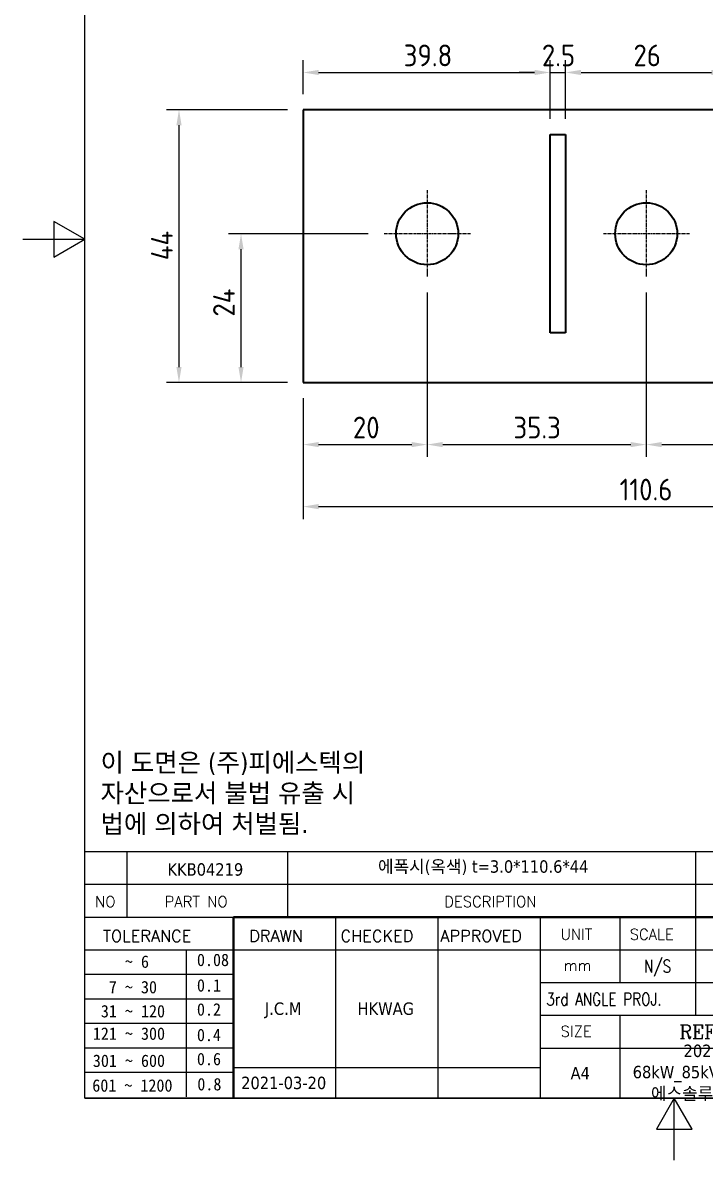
# Model space of a CAD drawing. Header units: millimetres. Extents: x 0 to 210, y 0 to 297.
# Drawn here: x 0 to 110, y 0 to 183.4 of the extents above; entities that cross this region are included whole.
import ezdxf
from ezdxf.enums import TextEntityAlignment as Align

# ---------------------------------------------------------------- set-up
doc = ezdxf.new("R2010")
doc.units = ezdxf.units.MM
doc.linetypes.add('CHAIN', pattern=[0.7087, 0.4724, -0.0591, 0.1181, -0.0591])
doc.layers.get('0').update_dxf_attribs({"color": 3, "lineweight": 25, "true_color": 0x00ff00})
for name, color, linetype, lineweight, true_color in [('가시적인 것(ISO)', 3, 'Continuous', 40, 0x00ff00), ('기호(ISO)', 5, 'Continuous', 25, 0x0000ff), ('제목(ISO)', 5, 'Continuous', 50, 0x0000ff), ('중심 표식(ISO)', 1, 'Continuous', 25, 0xff0000), ('치수(ISO)', 2, 'Continuous', 25, 0xffff00)]:
    doc.layers.add(name, color=color, linetype=linetype, lineweight=lineweight, true_color=true_color)
doc.layers.add('경계(ISO)', color=7, linetype='Continuous', lineweight=25)
doc.styles.add('HAN_291', font='')
doc.styles.add('RC_284', font='ROMANC.shx')
doc.styles.add('RC_287', font='ROMANC.shx')
doc.styles.add('RC_292', font='ROMANC.shx')
doc.styles.add('문자 텍스트_PSTEK_POSCO', font='isocp.shx')
doc.styles.add('치수 텍스트_PSTEK_POSCO', font='isocp.shx')
doc.styles.add('텍스트 스타일198', font='tahoma.ttf')
doc.styles.add('텍스트 스타일333', font='ROMANC.shx', dxfattribs={"width": 0.800000011920929})
doc.styles.get('HAN_291').set_extended_font_data('GulimChe')
doc.dimstyles.new('치수_PSTEK_POSCO', dxfattribs={"dimtxt": 3.5, "dimasz": 2.5, "dimexe": 2, "dimexo": 2.5, "dimgap": 1, "dimtad": 1, "dimrnd": 1e-08, "dimdsep": 46, "dimtxsty": '치수 텍스트_PSTEK_POSCO', "dimcen": 0.09, "dimdle": 10, "dimclrd": 7, "dimclre": 7, "dimclrt": 2, "dimadec": 1, "dimazin": 2, "dimtfac": 1, "dimtmove": 0, "dimatfit": 3, "dimfxl": 1, "dimtolj": 1, "dimlwd": -1, "dimlwe": -1, "dimarcsym": 0})

# ---------------------------------------------------------------- blocks, each defined once
blk = doc.blocks.new('경계 Default Border')
at = {"layer": '경계(ISO)', "flags": 128}
for points in [[(10, 10), (10, 287.0000076293945), (200, 287.0000076293945), (200, 10), (10, 10)], [(0, 148.5000038146973), (10, 148.5000038146973), (5, 151.3867473602295), (5, 145.6132507324219), (10, 148.5000038146973)], [(105, 0), (105, 10), (102.1132469177246, 5), (107.8867530822754, 5), (105, 10)]]:
    blk.add_lwpolyline(points, dxfattribs=at)
blk = doc.blocks.new('제목 블록 PSTEK')
at = {"color": 180, "true_color": 0x3f00ff}
for p, q in [((182.475792979055, 11.79100474011392), (182.4757929790549, 51.56524660363496)), ((182.4757929790549, 51.56524660363496), (372.4757929537551, 51.56524660363496)), ((189.2651435055721, 51.56524660363496), (189.2651435055722, 41.00524660363494)), ((215.2152739891528, 41.00524660363494), (215.2152739891528, 51.56524660363496)), ((280.8758854511282, 51.56524660363496), (280.8758854511282, 41.00524660363494)), ((182.475792979055, 46.2852466036349), (372.4757929537551, 46.28524660363492)), ((182.475792979055, 41.00524660363493), (206.451475290024, 41.00524660363493)), ((222.9401812389276, 11.79100474011392), (222.9401812389276, 41.00524660363494)), ((239.4288871878316, 11.79100474011392), (239.4288871878316, 41.00524660363494)), ((255.9175931367356, 11.79100474011392), (255.9175931367356, 41.00524660363494)), ((268.6918866058747, 41.00524660363494), (268.6918866058747, 30.44524660363498)), ((280.8758854511282, 41.00524660363494), (280.8758854511282, 25.16524660363502)), ((182.475792979055, 35.72524660363497), (206.451475290024, 35.72524660363497)), ((198.8621818849491, 12.02524660363491), (198.8621818849491, 35.72524660363497)), ((206.451475290024, 35.72524660363497), (372.4757929537551, 35.72524660363497)), ((182.475792979055, 31.77524660363492), (206.451475290024, 31.77524660363492)), ((255.917593136736, 30.44524660363498), (372.4757929537552, 30.44524660363501)), ((182.475792979055, 27.82524660363487), (206.451475290024, 27.82524660363487)), ((182.475792979055, 23.87524660363505), (206.451475290024, 23.87524660363505)), ((255.9175931367359, 25.16524660363502), (372.4757929537552, 25.165246603635)), ((268.6918866058744, 25.16524660363502), (268.6918866058744, 11.79100474011392)), ((182.475792979055, 19.92524660363478), (206.451475290024, 19.92524660363478)), ((255.9175931367359, 19.88524660363481), (310.0881549537553, 19.88524660363481)), ((206.451475290024, 16.74100474011396), (255.9175931367359, 16.74100474011396)), ((182.475792979055, 15.97524660363496), (206.451475290024, 15.97524660363496)), ((182.475792979055, 11.79100474011392), (372.4757929537551, 11.79100474011389))]:
    blk.add_line(p, q, dxfattribs=at)
at = {"color": 7, "lineweight": 50}
for p, q in [((206.4514752900237, 11.79100474011392), (206.4514752900237, 41.00524660363494)), ((206.451475290024, 41.00524660363494), (372.4757929537551, 41.00524660363496))]:
    blk.add_line(p, q, dxfattribs=at)
at = {"layer": '제목(ISO)', "lineweight": 18}
blk.add_line((182.475792979055, 35.72500474011393), (182.475792979055, 11.79100474011392), dxfattribs=at)
at = {"color": 2, "true_color": 0xffff00}
for s, height, style, p in [('NO', 1.742399930953979, 'RC_284', (184.135398793432, 42.62317362549192)), ('PART NO', 1.742399930953979, 'RC_284', (195.3359407378685, 42.62317362549192)), ('DESCRIPTION', 1.742399930953979, 'RC_284', (240.4025565652523, 42.62317362549192)), (' TOLERANCE', 1.899999976158142, 'RC_287', (184.0872874387979, 37.00893196870329)), ('DRAWN', 1.899999976158142, 'RC_287', (208.9766620976279, 37.00893196870329)), ('CHECKED', 1.899999976158142, 'RC_287', (223.6856844514997, 37.00893196870329)), ('APPROVED', 1.899999976158142, 'RC_287', (239.7795453577791, 37.00893196870329)), ('UNIT', 1.742399930953979, 'RC_284', (259.1652673287452, 37.34317362549218)), ('SCALE', 1.742399930953979, 'RC_284', (270.2934779252897, 37.34317362549218)), ('0.08', 2.000000029802322, 'HAN_291', (200.5467345600617, 33.09873600004101)), ('    ~ 6', 2.000000029802322, 'HAN_291', (183.7721304966814, 32.8176515608431)), ('mm', 1.742399930953979, 'RC_284', (259.6505418159997, 32.3543089683787)), ('  7 ~ 30', 2.000000029802322, 'HAN_291', (183.7721304966814, 28.70538114822415)), ('0.1', 2.000000029802322, 'HAN_291', (200.5467345600617, 28.98646558742206)), (' 31 ~ 120', 2.000000029802322, 'HAN_291', (183.7721304966814, 24.82628181916237)), ('0.2', 2.000000029802322, 'HAN_291', (200.5467345600617, 25.10736625836028)), ('121 ~ 300', 2.000000029802322, 'HAN_291', (183.7721304966814, 21.21401206133254)), ('0.4', 2.000000029802322, 'HAN_291', (200.5467345600617, 20.99509650053045)), ('SIZE', 1.742399930953979, 'RC_284', (259.1652673287452, 21.69497768947366)), ('REFERENCE', 2.178000062704086, 'RC_292', (278.2741065029841, 21.43214925458022)), ('301 ~ 600', 2.000000029802322, 'HAN_291', (183.7721304966814, 16.83491273227077)), ('0.6', 2.000000029802322, 'HAN_291', (200.5467345600617, 17.11599717146868)), ('601 ~ 1200', 2.000000029802322, 'HAN_291', (183.6802025156883, 12.84759660881125)), ('0.8', 2.000000029802322, 'HAN_291', (200.6097246063884, 13.05732192299702))]:
    blk.add_text(s, height=height, dxfattribs=dict(at, style=style)).set_placement(p)
at = {"color": 7, "style": '텍스트 스타일333', "width": 0.7999999523162842}
blk.add_text('N/S', height=2.000000029802322, dxfattribs=at).set_placement((274.7838860285014, 33.08524660363496), align=Align.MIDDLE_CENTER)
at = {"color": 2, "true_color": 0xffff00, "style": '텍스트 스타일333', "width": 0.7999999523162842}
blk.add_text('3rd ANGLE PROJ.', height=2.000000029802322, dxfattribs=at).set_placement((256.8430306642954, 26.76148381654429))
at = {"layer": '제목(ISO)', "color": 7, "style": '텍스트 스타일198'}
for tag, p in [('부품_번호_001', (195.7917158270996, 47.68004260673702)), ('설명_001', (229.7219031547399, 48.15254984750509)), ('재질_001', (291.2778562985901, 47.92524659519488)), ("3._Q'TY_001", (312.7528515031639, 47.92524658873381)), ('질량\\P3;_001', (350.3046145979153, 48.1643332325385)), ('1._MODEL_NAME_001', (337.7973627190611, 37.34106929478932)), ('제목_001', (335.5349605824892, 32.12134217035067)), ('부품_번호_001', (334.4509560803315, 26.8052465951949)), ('설계자_001', (211.4997234691996, 25.23312566343435)), ('점검자_001', (226.4283219502686, 25.23446884679021)), ('프로젝트_001', (278.9744245225954, 18.43818283951269)), ('시트_크기_001', (260.7634369704525, 14.8381256569732)), ('프로젝트_002', (270.7718971243607, 15.01430360086118)), ('작성_날짜_001', (207.6723224966676, 13.26600473167383)), ('프로젝트_003', (273.7136559043495, 11.55047762554502))]:
    blk.add_attdef(tag, p, '', height=2.000000029802322, dxfattribs=at)
for tag, p in [('4._COLOR', (327.6805273250926, 48.92524660363493)), ('엔지니어링_승인자', (247.673240162284, 26.23312567187446)), ('점검_날짜', (231.1845342133799, 14.26600474011394)), ('엔지니어링_승인_날짜', (247.6732401622839, 14.26600474011394))]:
    blk.add_attdef(tag, text='', height=2.000000029802322, dxfattribs=at).set_placement(p, align=Align.MIDDLE_CENTER)
blk = doc.blocks.new('*D22')
at = {"layer": 'Defpoints', "color": 0, "transparency": 16777216}
for p in [(65.17629013591831, 142.3899344296308), (45.17629013591831, 125.3899344296308), (65.17629013591831, 115.3899344296308)]:
    blk.add_point(p, dxfattribs=at)
at = {"layer": '치수(ISO)', "color": 7, "transparency": 16777216}
for p, q in [((65.17629013591831, 139.8899344296308), (65.17629013591831, 113.3899344296308)), ((45.17629013591831, 122.8899344296308), (45.17629013591831, 113.3899344296308)), ((47.67629013591831, 115.3899344296308), (62.67629013591831, 115.3899344296308))]:
    blk.add_line(p, q, dxfattribs=at)
for points in [[(47.67629013591831, 115.8066010962975), (47.67629013591831, 114.9732677629641), (45.17629013591831, 115.3899344296308)], [(62.67629013591831, 115.8066010962975), (62.67629013591831, 114.9732677629641), (65.17629013591831, 115.3899344296308)]]:
    blk.add_solid(points, dxfattribs=at)
at = {"layer": '치수(ISO)', "color": 2, "transparency": 16777216, "insert": (53.20547320678445, 118.1402789178198), "char_height": 3.5, "attachment_point": 4, "style": '치수 텍스트_PSTEK_POSCO'}
blk.add_mtext('\\A1;20', dxfattribs=at)
blk = doc.blocks.new('*D23')
at = {"layer": 'Defpoints', "color": 0, "transparency": 16777216}
for p in [(65.17629013591831, 142.3899344296308), (100.4762901359183, 142.3899344296308), (100.4762901359183, 115.3899344296308)]:
    blk.add_point(p, dxfattribs=at)
at = {"layer": '치수(ISO)', "color": 7, "transparency": 16777216}
for p, q in [((65.17629013591831, 139.8899344296308), (65.17629013591831, 113.3899344296308)), ((100.4762901359183, 139.8899344296308), (100.4762901359183, 113.3899344296308)), ((67.67629013591831, 115.3899344296308), (97.9762901359183, 115.3899344296308))]:
    blk.add_line(p, q, dxfattribs=at)
for points in [[(67.67629013591831, 115.8066010962975), (67.67629013591831, 114.9732677629641), (65.17629013591831, 115.3899344296308)], [(97.9762901359183, 115.8066010962975), (97.9762901359183, 114.9732677629641), (100.4762901359183, 115.3899344296308)]]:
    blk.add_solid(points, dxfattribs=at)
at = {"layer": '치수(ISO)', "color": 2, "transparency": 16777216, "insert": (79.078802762503, 118.1399344296308), "char_height": 3.5, "attachment_point": 4, "style": '치수 텍스트_PSTEK_POSCO'}
blk.add_mtext('\\A1;35.3', dxfattribs=at)
blk = doc.blocks.new('*D24')
at = {"layer": 'Defpoints', "color": 0, "transparency": 16777216}
for p in [(100.4762901359183, 142.3899344296308), (135.7762901359183, 142.3899344296308), (135.7762901359183, 115.3899344296308)]:
    blk.add_point(p, dxfattribs=at)
at = {"layer": '치수(ISO)', "color": 7, "transparency": 16777216}
for p, q in [((100.4762901359183, 139.8899344296308), (100.4762901359183, 113.3899344296308)), ((135.7762901359183, 139.8899344296308), (135.7762901359183, 113.3899344296308)), ((102.9762901359183, 115.3899344296308), (133.2762901359183, 115.3899344296308))]:
    blk.add_line(p, q, dxfattribs=at)
for points in [[(102.9762901359183, 115.8066010962975), (102.9762901359183, 114.9732677629641), (100.4762901359183, 115.3899344296308)], [(133.2762901359183, 115.8066010962975), (133.2762901359183, 114.9732677629641), (135.7762901359183, 115.3899344296308)]]:
    blk.add_solid(points, dxfattribs=at)
at = {"layer": '치수(ISO)', "color": 2, "transparency": 16777216, "insert": (114.378802762503, 118.1399344296308), "char_height": 3.5, "attachment_point": 4, "style": '치수 텍스트_PSTEK_POSCO'}
blk.add_mtext('\\A1;35.3', dxfattribs=at)
blk = doc.blocks.new('*D25')
at = {"layer": 'Defpoints', "color": 0, "transparency": 16777216}
for p in [(45.17629013591831, 125.3899344296308), (155.7762901359183, 125.3899344296308), (155.7762901359183, 105.3899344296308)]:
    blk.add_point(p, dxfattribs=at)
at = {"layer": '치수(ISO)', "color": 7, "transparency": 16777216}
for p, q in [((45.17629013591831, 122.8899344296308), (45.17629013591831, 103.3899344296308)), ((155.7762901359183, 122.8899344296308), (155.7762901359183, 103.3899344296308)), ((47.67629013591831, 105.3899344296308), (153.2762901359183, 105.3899344296308))]:
    blk.add_line(p, q, dxfattribs=at)
for points in [[(47.67629013591831, 105.8066010962974), (47.67629013591831, 104.9732677629641), (45.17629013591831, 105.3899344296308)], [(153.2762901359183, 105.8066010962974), (153.2762901359183, 104.9732677629641), (155.7762901359183, 105.3899344296308)]]:
    blk.add_solid(points, dxfattribs=at)
at = {"layer": '치수(ISO)', "color": 2, "transparency": 16777216, "insert": (96.18947911229627, 108.1399344296308), "char_height": 3.5, "attachment_point": 4, "style": '치수 텍스트_PSTEK_POSCO'}
blk.add_mtext('\\A1;110.6', dxfattribs=at)
blk = doc.blocks.new('*D26')
at = {"layer": 'Defpoints', "color": 0, "transparency": 16777216}
for p in [(35.17629013591835, 149.3899344296308), (58.1762901359183, 149.3899344296308), (45.17629013591832, 125.3899344296308)]:
    blk.add_point(p, dxfattribs=at)
at = {"layer": '치수(ISO)', "color": 7, "transparency": 16777216}
for p, q in [((55.6762901359183, 149.3899344296308), (33.17629013591835, 149.3899344296308)), ((35.17629013591834, 127.8899344296308), (35.17629013591835, 146.8899344296308)), ((42.67629013591832, 125.3899344296308), (33.17629013591834, 125.3899344296308))]:
    blk.add_line(p, q, dxfattribs=at)
for points in [[(34.75962346925169, 146.8899344296308), (35.59295680258501, 146.8899344296308), (35.17629013591835, 149.3899344296308)], [(34.75962346925168, 127.8899344296308), (35.59295680258501, 127.8899344296308), (35.17629013591834, 125.3899344296308)]]:
    blk.add_solid(points, dxfattribs=at)
at = {"layer": '치수(ISO)', "color": 2, "transparency": 16777216, "insert": (32.42594564772934, 136.0265708667636), "char_height": 3.5, "attachment_point": 4, "rotation": 90, "style": '치수 텍스트_PSTEK_POSCO'}
blk.add_mtext('\\A1;24', dxfattribs=at)
blk = doc.blocks.new('*D27')
at = {"layer": 'Defpoints', "color": 0, "transparency": 16777216}
for p in [(45.17629013591829, 169.3899344296307), (25.17629013591833, 125.3899344296308), (45.17629013591831, 125.3899344296308)]:
    blk.add_point(p, dxfattribs=at)
at = {"layer": '치수(ISO)', "color": 7, "transparency": 16777216}
for p, q in [((42.67629013591829, 169.3899344296307), (23.17629013591834, 169.3899344296307)), ((25.17629013591834, 166.8899344296307), (25.17629013591833, 127.8899344296308)), ((42.67629013591831, 125.3899344296308), (23.17629013591833, 125.3899344296308))]:
    blk.add_line(p, q, dxfattribs=at)
for points in [[(24.75962346925167, 166.8899344296307), (25.592956802585, 166.8899344296307), (25.17629013591834, 169.3899344296307)], [(24.75962346925166, 127.8899344296308), (25.592956802585, 127.8899344296308), (25.17629013591833, 125.3899344296308)]]:
    blk.add_solid(points, dxfattribs=at)
at = {"layer": '치수(ISO)', "color": 2, "transparency": 16777216, "insert": (22.42629013591831, 145.1149344296308), "char_height": 3.5, "attachment_point": 4, "rotation": 90, "style": '치수 텍스트_PSTEK_POSCO'}
blk.add_mtext('\\A1;44', dxfattribs=at)
blk = doc.blocks.new('*D30')
at = {"layer": 'Defpoints', "color": 0, "transparency": 16777216}
for p in [(84.97629013591828, 175.3899344296308), (45.17629013591829, 169.3899344296307), (84.97629013591828, 165.3899344296308)]:
    blk.add_point(p, dxfattribs=at)
at = {"layer": '치수(ISO)', "color": 7, "transparency": 16777216}
for p, q in [((45.17629013591829, 171.8899344296307), (45.17629013591829, 177.3899344296308)), ((84.97629013591828, 167.8899344296308), (84.97629013591828, 177.3899344296308)), ((47.67629013591829, 175.3899344296308), (82.47629013591828, 175.3899344296308))]:
    blk.add_line(p, q, dxfattribs=at)
for points in [[(47.67629013591829, 175.8066010962974), (47.67629013591829, 174.9732677629641), (45.17629013591829, 175.3899344296308)], [(82.47629013591828, 175.8066010962974), (82.47629013591828, 174.9732677629641), (84.97629013591828, 175.3899344296308)]]:
    blk.add_solid(points, dxfattribs=at)
at = {"layer": '치수(ISO)', "color": 2, "transparency": 16777216, "insert": (61.3951750575533, 178.1399344296308), "char_height": 3.5, "attachment_point": 4, "style": '치수 텍스트_PSTEK_POSCO'}
blk.add_mtext('\\A1;39.8', dxfattribs=at)
blk = doc.blocks.new('*D31')
at = {"layer": 'Defpoints', "color": 0, "transparency": 16777216}
for p in [(87.47629013591828, 175.3899344296308), (84.97629013591828, 165.3899344296308), (87.47629013591828, 165.3899344296308)]:
    blk.add_point(p, dxfattribs=at)
at = {"layer": '치수(ISO)', "color": 7, "transparency": 16777216}
for p, q in [((84.97629013591828, 167.8899344296308), (84.97629013591828, 177.3899344296308)), ((87.47629013591828, 167.8899344296308), (87.47629013591828, 177.3899344296308)), ((82.47629013591828, 175.3899344296308), (79.97629013591828, 175.3899344296308)), ((84.97629013591828, 175.3899344296308), (87.47629013591828, 175.3899344296308)), ((89.97629013591828, 175.3899344296308), (92.47629013591828, 175.3899344296308))]:
    blk.add_line(p, q, dxfattribs=at)
for points in [[(82.47629013591828, 175.8066010962974), (82.47629013591828, 174.9732677629641), (84.97629013591828, 175.3899344296308)], [(89.97629013591828, 175.8066010962974), (89.97629013591828, 174.9732677629641), (87.47629013591828, 175.3899344296308)]]:
    blk.add_solid(points, dxfattribs=at)
at = {"layer": '치수(ISO)', "color": 2, "transparency": 16777216, "insert": (83.65936378612503, 178.1402789178197), "char_height": 3.5, "attachment_point": 4, "style": '치수 텍스트_PSTEK_POSCO'}
blk.add_mtext('\\A1;2.5', dxfattribs=at)
blk = doc.blocks.new('*D32')
at = {"layer": 'Defpoints', "color": 0, "transparency": 16777216}
for p in [(113.4762901359183, 175.3899344296308), (87.47629013591828, 165.3899344296308), (113.4762901359183, 165.3899344296308)]:
    blk.add_point(p, dxfattribs=at)
at = {"layer": '치수(ISO)', "color": 7, "transparency": 16777216}
for p, q in [((87.47629013591828, 167.8899344296308), (87.47629013591828, 177.3899344296308)), ((113.4762901359183, 167.8899344296308), (113.4762901359183, 177.3899344296308)), ((89.97629013591828, 175.3899344296308), (110.9762901359183, 175.3899344296308))]:
    blk.add_line(p, q, dxfattribs=at)
for points in [[(89.97629013591828, 175.8066010962974), (89.97629013591828, 174.9732677629641), (87.47629013591828, 175.3899344296308)], [(110.9762901359183, 175.8066010962974), (110.9762901359183, 174.9732677629641), (113.4762901359183, 175.3899344296308)]]:
    blk.add_solid(points, dxfattribs=at)
at = {"layer": '치수(ISO)', "color": 2, "transparency": 16777216, "insert": (98.42004013591827, 178.1402789178197), "char_height": 3.5, "attachment_point": 4, "style": '치수 텍스트_PSTEK_POSCO'}
blk.add_mtext('\\A1;26', dxfattribs=at)

msp = doc.modelspace()

# ---------------------------------------------------------------- linework, layer by layer
at = {"layer": '가시적인 것(ISO)'}
for p, q in [((45.1762901359183, 169.3899344296308), (45.17629013591832, 125.3899344296308)), ((155.7762901359183, 169.3899344296308), (45.17629013591829, 169.3899344296308)), ((84.9762901359183, 165.3899344296308), (87.4762901359183, 165.3899344296308)), ((84.9762901359183, 133.3899344296308), (84.9762901359183, 165.3899344296308)), ((87.4762901359183, 165.3899344296308), (87.47629013591832, 133.3899344296308)), ((87.47629013591832, 133.3899344296308), (84.9762901359183, 133.3899344296308)), ((45.17629013591832, 125.3899344296308), (155.7762901359183, 125.3899344296308))]:
    msp.add_line(p, q, dxfattribs=at)
for centre in [(65.17629013591831, 149.3899344296308), (100.4762901359183, 149.3899344296308)]:
    msp.add_circle(centre, 5, dxfattribs=at)
at = {"layer": '중심 표식(ISO)', "linetype": 'CHAIN'}
for p, q in [((65.17629013591831, 156.3899344296308), (65.17629013591831, 142.3899344296308)), ((100.4762901359183, 156.3899344296308), (100.4762901359183, 142.3899344296308)), ((72.17629013591831, 149.3899344296308), (58.1762901359183, 149.3899344296308)), ((107.4762901359183, 149.3899344296308), (93.4762901359183, 149.3899344296308))]:
    msp.add_line(p, q, dxfattribs=at)

# ---------------------------------------------------------------- block references
msp.add_blockref('경계 Default Border', (0, 0))
ref = msp.add_blockref('제목 블록 PSTEK', (-172.4757929537552, -1.791004740113895))
ref.add_attrib('설계자_001', 'J.C.M', (39.02393051544444, 23.44212092332045), dxfattribs={"layer": '제목(ISO)', "color": 7, "height": 2.000000029802322, "style": '텍스트 스타일198'})
ref.add_attrib('점검자_001', 'HKWAG', (53.95252899651337, 23.44346410667632), dxfattribs={"layer": '제목(ISO)', "color": 7, "height": 2.000000029802322, "style": '텍스트 스타일198'})
ref.add_attrib('프로젝트_001', '2021_컨버터_DC', (106.4986315688402, 16.64717809939879), dxfattribs={"layer": '제목(ISO)', "color": 7, "height": 2.000000029802322, "style": '텍스트 스타일198'})
ref.add_attrib('시트_크기_001', 'A4', (88.28764401669724, 13.04712091685931), dxfattribs={"layer": '제목(ISO)', "color": 7, "height": 2.000000029802322, "style": '텍스트 스타일198'})
ref.add_attrib('작성_날짜_001', '2021-03-20', (35.19652954291242, 11.47499999155994), dxfattribs={"layer": '제목(ISO)', "color": 7, "height": 2.000000029802322, "style": '텍스트 스타일198'})
ref.add_attrib('설명_001', '에폭시(옥색) t=3.0*110.6*44', (57.24611020098479, 46.36154510739119), dxfattribs={"layer": '제목(ISO)', "color": 7, "height": 2.000000029802322, "style": '텍스트 스타일198'})
ref.add_attrib('부품_번호_001', 'KKB04219', (23.31592287334443, 45.88903786662313), dxfattribs={"layer": '제목(ISO)', "color": 7, "height": 2.000000029802322, "style": '텍스트 스타일198'})
ref.add_attrib('프로젝트_002', '68kW_85kV_800mA 집진기_피', (98.2961041706056, 13.22329886074729), dxfattribs={"layer": '제목(ISO)', "color": 7, "height": 2.000000029802322, "style": '텍스트 스타일198'})
ref.add_attrib('프로젝트_003', '에스솔루텍_부산패션단지', (101.2378629505943, 9.759472885431132), dxfattribs={"layer": '제목(ISO)', "color": 7, "height": 2.000000029802322, "style": '텍스트 스타일198'})

# ---------------------------------------------------------------- texts
at = {"layer": '기호(ISO)', "color": 7, "insert": (12.5345017592702, 59.03223318725009), "char_height": 3.00000011920929, "width": 60.84077827472761, "attachment_point": 4, "line_spacing_factor": 0.9878842234611511, "style": '문자 텍스트_PSTEK_POSCO'}
msp.add_mtext('{\\fTahoma|b0|i0;\\H3.0000;이 도면은 (주)피에스텍의\\P자산으로서 불법 유출 시 \\P법에 의하여 처벌됨.}', dxfattribs=at)

# ---------------------------------------------------------------- dimensions: what is measured, and where the dimension line sits
at = {"layer": '치수(ISO)', "color": 7}
for base, p1, p2, angle, override, picture, middle in [((84.97629013591828, 175.3899344296308), (45.17629013591829, 169.3899344296307), (84.97629013591828, 165.3899344296308), 180, {"dimdec": 2, "dimtp": 0, "dimtm": -0, "dimtdec": 2, "dimtofl": 0, "dimatfit": 1}, '*D30', (65.07629013591828, 175.3899344296308)), ((87.47629013591828, 175.3899344296308), (84.97629013591828, 165.3899344296308), (87.47629013591828, 165.3899344296308), 180, {"dimdec": 2, "dimtp": 0, "dimtm": -0, "dimtdec": 2, "dimtofl": 1, "dimatfit": 1}, '*D31', (86.22629013591828, 175.3899344296308)), ((25.17629013591833, 125.3899344296308), (45.17629013591829, 169.3899344296307), (45.17629013591831, 125.3899344296308), 90, {"dimdec": 2, "dimtp": 0, "dimtm": -0, "dimtdec": 2, "dimtofl": 0, "dimatfit": 1}, '*D27', (25.17629013591831, 147.3899344296308)), ((35.17629013591835, 149.3899344296308), (45.17629013591832, 125.3899344296308), (58.1762901359183, 149.3899344296308), 270, {"dimdec": 2, "dimtp": 0, "dimtm": -0, "dimtdec": 2, "dimtofl": 0, "dimatfit": 1}, '*D26', (35.17629013591832, 138.1710098431415)), ((65.17629013591831, 115.3899344296308), (45.17629013591831, 125.3899344296308), (65.17629013591831, 142.3899344296308), 180, {"dimdec": 2, "dimtp": 0, "dimtm": -0, "dimtdec": 2, "dimtofl": 0, "dimatfit": 1}, '*D22', (55.17629013591831, 115.3899344296308)), ((100.4762901359183, 115.3899344296308), (65.17629013591831, 142.3899344296308), (100.4762901359183, 142.3899344296308), 180, {"dimdec": 2, "dimtp": 0, "dimtm": -0, "dimtdec": 2, "dimtofl": 0, "dimatfit": 1}, '*D23', (82.8262901359183, 115.3899344296308)), ((135.7762901359183, 115.3899344296308), (100.4762901359183, 142.3899344296308), (135.7762901359183, 142.3899344296308), 180, {"dimdec": 2, "dimtp": 0, "dimtm": -0, "dimtdec": 2, "dimtofl": 0, "dimatfit": 1}, '*D24', (118.1262901359183, 115.3899344296308)), ((155.7762901359183, 105.3899344296308), (45.17629013591831, 125.3899344296308), (155.7762901359183, 125.3899344296308), 180, {"dimdec": 2, "dimtp": 0, "dimtm": -0, "dimtdec": 2, "dimtofl": 0, "dimatfit": 1}, '*D25', (100.4762901359183, 105.3899344296308))]:
    dim = msp.add_linear_dim(base=base, p1=p1, p2=p2, angle=angle, dimstyle='치수_PSTEK_POSCO', override=override, dxfattribs=at)
    dim.commit()
    dim.dimension.update_dxf_attribs({"geometry": picture, "text_midpoint": middle, "dimtype": 160})
dim = msp.add_linear_dim(base=(113.4762901359183, 175.3899344296308), p1=(87.47629013591828, 165.3899344296308), p2=(113.4762901359183, 165.3899344296308), dimstyle='치수_PSTEK_POSCO', override={"dimdec": 2, "dimtp": 0, "dimtm": -0, "dimtdec": 2, "dimtofl": 0, "dimatfit": 1}, dxfattribs=at)
dim.commit()
dim.dimension.update_dxf_attribs({"geometry": '*D32', "text_midpoint": (100.4762901359183, 175.3899344296308), "dimtype": 160})

doc.saveas('drawing.dxf')
